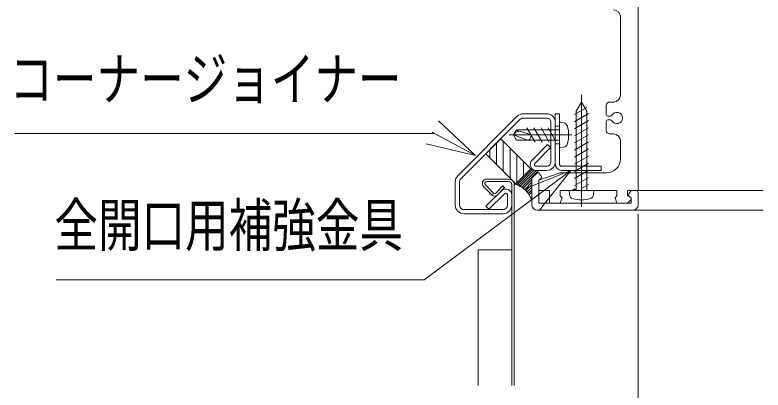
# Model space of a CAD drawing. Units: millimetres on the paper. Extents: x -305 to 305, y -152 to 152.
# Drawn here: x -250.35 to -208.1, y -104.76 to -83.6 of the extents above; entities that cross this region are included whole.
import ezdxf
from ezdxf.enums import TextEntityAlignment as Align

# ---------------------------------------------------------------- set-up
doc = ezdxf.new("R2010")
doc.units = ezdxf.units.MM
doc.linetypes.add('LONG_CHAIN', pattern=[21, 18, -1, 1, -1])
doc.linetypes.add('LONG_DASHED2', pattern=[13, 12, -1])
doc.layers.add('0-1_RV', color=7, linetype='Continuous', lineweight=9)
doc.layers.add('0-3_0', color=7, linetype='Continuous', lineweight=9)
doc.styles.add('ＭＳ ゴシック', font='')
doc.styles.get('ＭＳ ゴシック').set_extended_font_data('MS Gothic')

# ---------------------------------------------------------------- blocks, each defined once
blk = doc.blocks.new('_OPEN30')
at = {"layer": '0-3_0'}
blk.add_line((0, 0), (-1, 0), dxfattribs=at)
blk.add_lwpolyline([(-1, 0.2679), (0, 0), (-1, -0.2679)], dxfattribs=at)

msp = doc.modelspace()

# ---------------------------------------------------------------- linework, layer by layer
at = {"layer": '0-1_RV'}
for p, q in [((-215.156, -65.37), (-215.156, -93.51)), ((-216.156, -83.71), (-216.156, -88.11)), ((-218.656, -89.03), (-218.356, -88.51)), ((-218.356, -88.51), (-218.056, -89.03)), ((-216.556, -88.51), (-216.756, -88.51)), ((-218.756, -89.221), (-218.056, -88.817)), ((-218.656, -93.51), (-218.656, -89.03)), ((-218.056, -93.51), (-218.056, -89.03)), ((-216.956, -88.71), (-216.956, -89.21)), ((-221.981, -89.311), (-225.341, -92.671)), ((-221.812, -89.481), (-225.171, -92.84)), ((-220.32, -89.171), (-221.643, -89.171)), ((-220.321, -89.411), (-221.642, -89.411)), ((-219.841, -89.17), (-219.601, -89.17)), ((-219.841, -89.17), (-219.841, -92.01)), ((-219.601, -89.17), (-219.601, -92.01)), ((-218.756, -89.621), (-217.956, -89.159)), ((-216.725, -89.31), (-216.856, -89.31)), ((-216.725, -89.51), (-216.856, -89.51)), ((-220.977, -90.77), (-221.439, -89.97)), ((-220.577, -90.77), (-221.039, -89.97)), ((-220.177, -90.77), (-220.639, -89.97)), ((-219.801, -90.728), (-220.239, -89.97)), ((-220.081, -89.651), (-220.081, -91.89)), ((-219.841, -89.65), (-219.841, -91.89)), ((-219.377, -89.69), (-219.601, -89.67)), ((-219.601, -89.67), (-219.601, -91.07)), ((-218.756, -90.021), (-217.956, -89.559)), ((-218.756, -90.421), (-217.956, -89.959)), ((-216.956, -89.61), (-216.956, -90.11)), ((-222.028, -90.07), (-222.201, -90.37)), ((-222.201, -90.37), (-222.028, -90.67)), ((-221.401, -90.67), (-222.201, -90.37)), ((-219.601, -90.07), (-222.028, -90.07)), ((-221.713, -90.185), (-221.201, -90.37)), ((-218.756, -90.821), (-217.956, -90.359)), ((-216.556, -90.31), (-216.756, -90.31)), ((-223.759, -91.428), (-222.911, -90.58)), ((-222.911, -90.58), (-221.214, -92.277)), ((-222.774, -92.413), (-222.774, -90.716)), ((-219.601, -90.67), (-222.028, -90.67)), ((-218.756, -91.221), (-217.956, -90.759)), ((-216.156, -90.71), (-216.156, -91.71)), ((-223.536, -91.651), (-223.536, -91.205)), ((-223.155, -92.032), (-223.155, -90.824)), ((-222.393, -92.794), (-222.393, -91.097)), ((-221.151, -91.79), (-220.274, -90.913)), ((-220.981, -91.96), (-220.105, -91.083)), ((-220.274, -90.913), (-220.105, -91.083)), ((-219.377, -91.051), (-219.601, -91.07)), ((-218.756, -91.621), (-217.956, -91.159)), ((-222.012, -93.076), (-222.012, -91.478)), ((-218.756, -92.021), (-217.956, -91.559)), ((-221.631, -92.695), (-221.631, -91.859)), ((-218.756, -92.421), (-217.956, -91.959)), ((-222.016, -93.178), (-221.129, -92.291)), ((-221.914, -93.218), (-221.041, -92.345)), ((-221.818, -93.264), (-220.925, -92.37)), ((-221.729, -93.316), (-220.784, -92.37)), ((-221.25, -92.314), (-221.25, -92.24)), ((-220.941, -92.13), (-220.321, -92.13)), ((-220.941, -92.37), (-220.321, -92.37)), ((-219.481, -92.13), (-217.241, -92.13)), ((-219.481, -92.37), (-217.241, -92.37)), ((-218.756, -92.821), (-217.956, -92.359)), ((-217.241, -92.13), (-217.241, -92.37)), ((-223.706, -92.856), (-222.455, -92.856)), ((-221.642, -93.376), (-221.156, -92.89)), ((-220.856, -92.51), (-221.156, -92.81)), ((-221.156, -92.81), (-221.156, -94.31)), ((-220.756, -92.51), (-220.856, -92.51)), ((-219.556, -92.51), (-220.756, -92.91)), ((-220.756, -92.51), (-220.625, -92.692)), ((-220.756, -92.91), (-220.647, -92.831)), ((-220.756, -92.91), (-220.756, -93.51)), ((-220.756, -92.91), (-220.756, -94.21)), ((-216.956, -92.51), (-219.556, -92.51)), ((-218.756, -93.221), (-217.956, -92.759)), ((-225.481, -93.01), (-225.481, -94.331)), ((-225.241, -93.01), (-225.241, -94.331)), ((-223.883, -93.282), (-223.404, -93.761)), ((-223.784, -93.183), (-223.306, -93.662)), ((-223.706, -92.996), (-222.456, -92.996)), ((-223.221, -93.662), (-222.796, -93.237)), ((-223.122, -93.761), (-222.697, -93.336)), ((-222.796, -93.237), (-222.697, -93.336)), ((-222.296, -93.156), (-222.296, -104.51)), ((-222.156, -93.156), (-222.156, -104.51)), ((-221.564, -93.44), (-221.156, -93.031)), ((-221.494, -93.51), (-221.156, -93.173)), ((-221.423, -93.581), (-221.156, -93.314)), ((-218.356, -93.39), (-217.956, -93.159)), ((-222.876, -93.515), (-223.753, -94.392)), ((-222.707, -93.685), (-223.584, -94.562)), ((-222.536, -93.726), (-222.536, -94.331)), ((-222.296, -93.726), (-222.296, -94.331)), ((-221.352, -93.652), (-221.156, -93.456)), ((-221.307, -93.748), (-221.156, -93.597)), ((-220.156, -93.51), (-220.756, -93.51)), ((-220.156, -93.51), (-220.156, -94.21)), ((-219.556, -93.51), (-219.556, -93.81)), ((-218.856, -93.51), (-219.556, -93.51)), ((-219.036, -93.734), (-219.056, -93.51)), ((-217.656, -93.51), (-219.056, -93.51)), ((-218.756, -93.41), (-218.856, -93.51)), ((-218.756, -93.41), (-218.656, -93.51)), ((-216.356, -93.51), (-218.656, -93.51)), ((-217.676, -93.734), (-217.656, -93.51)), ((-216.356, -93.51), (-216.356, -93.81)), ((-215.556, -93.51), (-215.687, -93.692)), ((-208.105, -93.51), (-215.156, -93.51)), ((-215.156, -93.61), (-215.156, -94.31)), ((-219.556, -93.81), (-219.456, -93.91)), ((-219.556, -94.21), (-219.456, -93.91)), ((-216.356, -93.81), (-216.456, -93.91)), ((-216.456, -93.91), (-216.356, -94.21)), ((-215.756, -93.81), (-215.612, -93.88)), ((-215.756, -94.21), (-215.586, -94.041)), ((-215.556, -93.91), (-215.665, -93.831)), ((-215.556, -93.91), (-215.556, -94.21)), ((-225.001, -94.571), (-222.776, -94.571)), ((-223.753, -94.392), (-223.584, -94.562)), ((-215.456, -94.61), (-220.856, -94.61)), ((-215.556, -94.21), (-220.756, -94.21)), ((-219.556, -94.21), (-220.156, -94.21)), ((-215.756, -94.21), (-216.356, -94.21)), ((-208.105, -94.61), (-215.514, -94.61)), ((-225.002, -94.811), (-222.776, -94.811)), ((-215.156, -94.81), (-215.156, -112.283)), ((-224.196, -96.856), (-222.296, -96.856)), ((-224.196, -96.856), (-224.196, -104.51))]:
    msp.add_line(p, q, dxfattribs=at)
at = {"layer": '0-1_RV', "linetype": 'LONG_CHAIN'}
for p, q in [((-218.356, -88.11), (-218.356, -94.43)), ((-222.448, -90.37), (-218.91, -90.37))]:
    msp.add_line(p, q, dxfattribs=at)
at = {"layer": '0-1_RV', "linetype": 'LONG_DASHED2'}
for p, q in [((-219.841, -89.87), (-219.601, -89.87)), ((-219.841, -90.87), (-219.601, -90.87))]:
    msp.add_line(p, q, dxfattribs=at)
at = {"layer": '0-1_RV'}
for points in [[(-224.341, -91.529), (-226.65, -90.289), (-250.347, -90.289)], [(-223.759, -91.428), (-222.062, -93.125), (-221.214, -92.277)], [(-215.156, -93.51), (-215.756, -93.51), (-215.756, -93.81)], [(-221.176, -94.024), (-227.248, -98.541), (-248.018, -98.541)]]:
    msp.add_lwpolyline(points, dxfattribs=at)
for centre, radius, start, end in [((-216.556, -83.71), 0.4, 0, 90), ((-216.556, -88.11), 0.4, 270, 0), ((-216.756, -88.71), 0.2, 90, 180), ((-216.356, -89.41), 0.32, 208.4369, 151.5631), ((-221.642, -89.651), 0.48, 90, 135), ((-221.642, -89.651), 0.24, 90, 135), ((-220.321, -89.651), 0.48, 0, 90), ((-220.321, -89.651), 0.24, 0, 90), ((-216.856, -89.21), 0.1, 180, 270), ((-216.856, -89.61), 0.1, 90, 180), ((-216.725, -89.21), 0.1, 270, 331.5631), ((-216.725, -89.61), 0.1, 28.4369, 90), ((-219.4, -89.949), 0.26, 15.8818, 85.0004), ((-220.881, -90.37), 1.8, 344.1191, 15.8811), ((-221.849, -90.561), 0.4, 70.0569, 149.9993), ((-222.201, -90.37), 0.347, 35.8995, 60), ((-221.601, -90.37), 0.4, 311.4102, 359.9998), ((-216.756, -90.11), 0.2, 180, 270), ((-216.556, -90.71), 0.4, 0, 90), ((-220.936, -91.116), 0.02, 150, 180), ((-220.936, -91.116), 0.02, 150, 180), ((-219.4, -90.792), 0.26, 274.9995, 344.119), ((-220.911, -92.03), 0.34, 135, 270), ((-220.911, -92.03), 0.1, 135, 270), ((-220.321, -91.89), 0.24, 270, 0), ((-220.321, -91.89), 0.48, 270, 0), ((-219.481, -92.01), 0.36, 180, 270), ((-219.481, -92.01), 0.12, 180, 270), ((-216.956, -91.71), 0.8, 270, 0), ((-225.001, -93.01), 0.48, 135, 180), ((-225.001, -93.01), 0.24, 135, 180), ((-223.706, -93.106), 0.25, 90, 225), ((-222.456, -93.156), 0.3, 360, 90), ((-220.706, -92.75), 0.1, 306.0228, 35.8418), ((-223.706, -93.106), 0.11, 90, 225), ((-222.456, -93.156), 0.16, 360, 90), ((-222.416, -92.98), 0.02, 90, 93.3483), ((-222.443, -94.436), 1.329, 14.3605, 77.5087), ((-223.551, -93.73), 0.02, 90, 120), ((-223.551, -93.73), 0.02, 90, 120), ((-223.551, -93.73), 0.02, 90, 120), ((-223.551, -93.73), 0.02, 90, 120), ((-223.263, -93.619), 0.2, 225, 315), ((-223.351, -93.73), 0.02, 90, 120), ((-223.351, -93.73), 0.02, 90, 120), ((-223.351, -93.73), 0.02, 90, 120), ((-223.351, -93.73), 0.02, 90, 120), ((-223.263, -93.619), 0.06, 225, 315), ((-222.636, -93.756), 0.34, 360, 135), ((-222.636, -93.756), 0.1, 360, 135), ((-218.777, -93.712), 0.26, 184.9994, 254.119), ((-217.935, -93.712), 0.26, 285.8818, 355.0004), ((-215.606, -93.75), 0.1, 144.1582, 233.9772), ((-215.256, -93.61), 0.1, 0, 90), ((-218.356, -92.23), 1.8, 254.1191, 285.8811), ((-215.656, -93.97), 0.1, 314.7603, 64.0108), ((-225.001, -94.331), 0.48, 180, 270), ((-225.001, -94.331), 0.24, 180, 270), ((-222.776, -94.331), 0.48, 270, 0), ((-222.776, -94.331), 0.24, 270, 0), ((-220.856, -94.31), 0.3, 180, 270), ((-215.456, -94.31), 0.3, 270, 0)]:
    msp.add_arc(centre, radius, start, end, dxfattribs=at)
at = {"layer": '0-3_0'}
msp.add_line((-224.341, -91.529), (-226.781, -90.218), dxfattribs=at)
msp.add_lwpolyline([(-226.43, -89.564), (-224.341, -91.529), (-227.132, -90.872)], dxfattribs=at)

# ---------------------------------------------------------------- block references
at = {"layer": '0-1_RV', "xscale": 2.77, "yscale": 2.77, "rotation": 36.64649}
msp.add_blockref('_OPEN30', (-218.954, -92.37), dxfattribs=at)

# ---------------------------------------------------------------- texts
at = {"layer": '0-1_RV', "style": 'ＭＳ ゴシック', "width": 0.75}
for s, p in [('コーナージョイナー', (-250.66, -89.128)), ('全開口用補強金具', (-248.12, -97.38))]:
    msp.add_text(s, height=2.405, dxfattribs=at).set_placement(p, align=Align.BOTTOM_LEFT)

doc.saveas('drawing.dxf')
